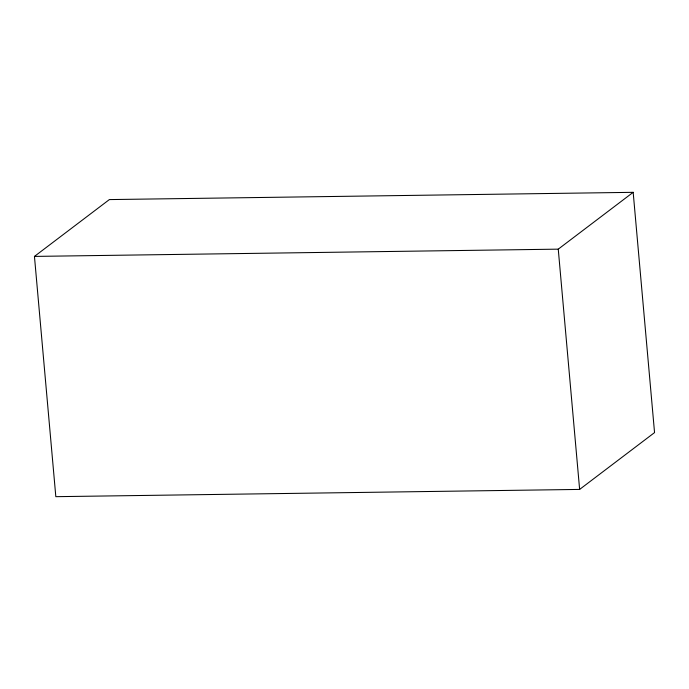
<?xml version="1.0" encoding="UTF-8"?>
<svg xmlns="http://www.w3.org/2000/svg" width="689" height="689" viewBox="0 0 689 689"><rect width="100%" height="100%" fill="white"/><g stroke="black" fill="none" stroke-linecap="round" stroke-linejoin="round"><path stroke-width="1.03" d="M34.45 256.411L109.37 199.586L633.174 192.326L654.55 432.589L579.63 489.414L55.826 496.674L34.45 256.411L558.254 249.151L633.174 192.326M558.254 249.151L579.63 489.414"/></g></svg>
